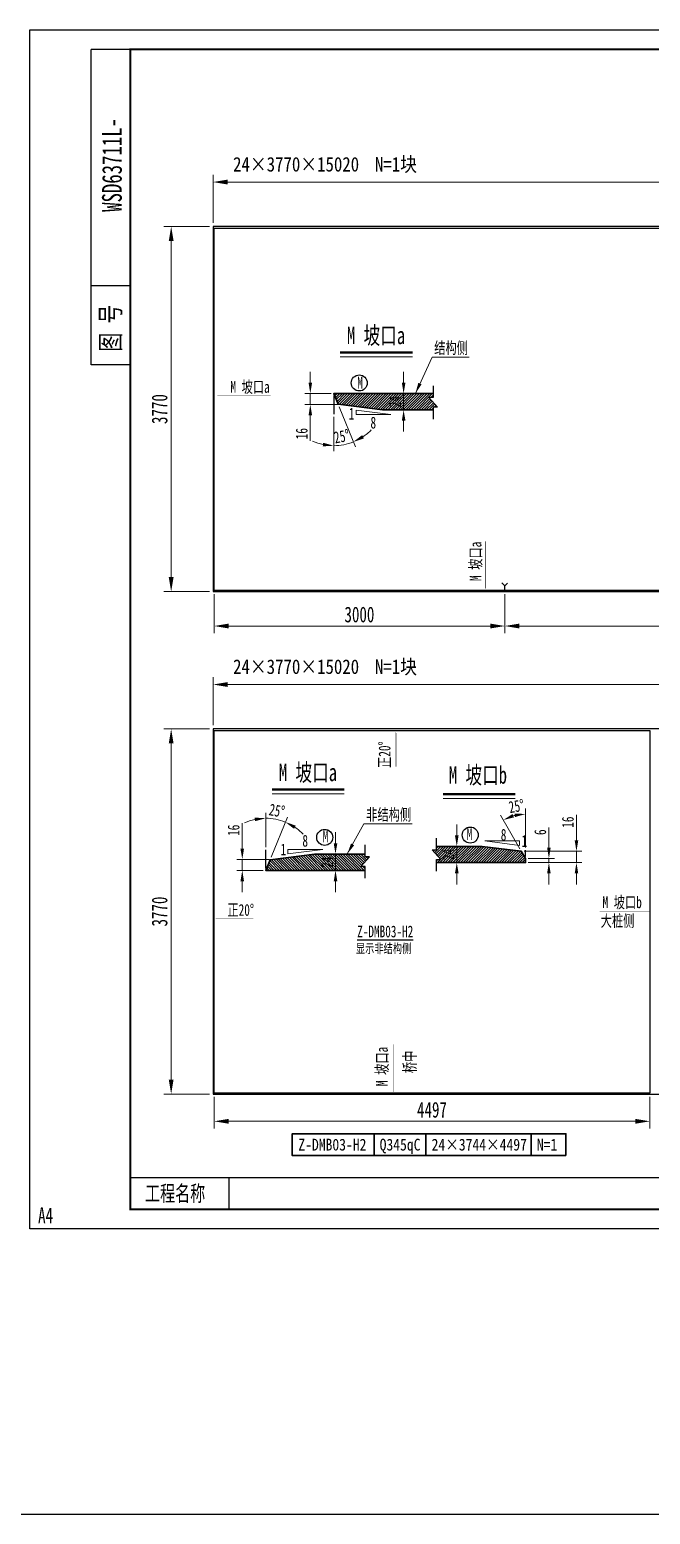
# Model space of a CAD drawing. Extents: x 1629247 to 2251351, y -601856 to -65897.
# Drawn here: x 2104269 to 2110674, y -114574 to -99245 of the extents above; entities that cross this region are included whole.
import ezdxf
from ezdxf.enums import TextEntityAlignment as Align

# ---------------------------------------------------------------- set-up
doc = ezdxf.new("R2010")
doc.units = 0
doc.header["$LTSCALE"] = 2
doc.header["$MEASUREMENT"] = 0
doc.header["$PDMODE"] = 35
doc.header["$PDSIZE"] = 50
doc.linetypes.add('PHANTOM', pattern=[63.5, 31.75, -6.35, 6.35, -6.35, 6.35, -6.35])
doc.layers.get('0').update_dxf_attribs({"linetype": 'CONTINUOUS'})
doc.layers.get('Defpoints').update_dxf_attribs({"linetype": 'CONTINUOUS'})
for name, color, linetype, lineweight in [('1图框轮廓', 7, 'CONTINUOUS', 35), ('文字层', 4, 'CONTINUOUS', 13), ('标注层', 3, 'CONTINUOUS', 13)]:
    doc.layers.add(name, color=color, linetype=linetype, lineweight=lineweight)
doc.layers.add('A3', color=7, linetype='CONTINUOUS')
doc.styles.add('仿宋', font='仿宋_GB2312_1.ttf', dxfattribs={"width": 0.7})
doc.dimstyles.new('标准标注样式-45', dxfattribs={"dimscale": 45, "dimtxt": 2.7, "dimasz": 2.5, "dimexe": 1.25, "dimexo": 0.625, "dimtad": 1, "dimdec": 0, "dimdsep": 46, "dimtxsty": '仿宋', "dimcen": 2.5, "dimclrd": 3, "dimclre": 3, "dimclrt": 4, "dimazin": 0, "dimtfac": 1, "dimtdec": 0, "dimtmove": 0, "dimatfit": 3, "dimfxl": 1.25, "dimlwd": 13, "dimlwe": 13, "dimarcsym": 0})
doc.dimstyles.new('标准标注样式-60', dxfattribs={"dimscale": 60, "dimtxt": 2.7, "dimasz": 2.5, "dimexe": 1.25, "dimexo": 0.625, "dimtad": 1, "dimdec": 0, "dimdsep": 46, "dimtxsty": '仿宋', "dimcen": 2.5, "dimclrd": 3, "dimclre": 3, "dimclrt": 4, "dimazin": 0, "dimtfac": 1, "dimtdec": 0, "dimtmove": 0, "dimatfit": 3, "dimfxl": 1.25, "dimlwd": 13, "dimlwe": 13, "dimarcsym": 0})

# ---------------------------------------------------------------- blocks, each defined once
blk = doc.blocks.new('*D851')
at = {"layer": 'Defpoints', "color": 0}
for p in [(2108644, -107677), (2108677, -107677), (2108652, -107845)]:
    blk.add_point(p, dxfattribs=at)
at = {"layer": '标注层', "color": 3, "linetype": 'ByBlock', "lineweight": 13}
for p, q in [((2108677, -107564), (2108677, -107452)), ((2108677, -107845), (2108677, -107677)), ((2108677, -107957), (2108677, -108070))]:
    blk.add_line(p, q, dxfattribs=at)
at = {"layer": '标注层', "color": 3, "lineweight": 13}
for p, q in [((2108672, -107677), (2108733, -107677)), ((2108680, -107845), (2108733, -107845))]:
    blk.add_line(p, q, dxfattribs=at)
at = {"layer": '标注层', "color": 3}
for points in [[(2108658, -107564), (2108696, -107564), (2108677, -107677)], [(2108658, -107957), (2108696, -107957), (2108677, -107845)]]:
    blk.add_solid(points, dxfattribs=at)
at = {"layer": '标注层', "color": 4, "insert": (2108588, -107761), "char_height": 121.5, "attachment_point": 5, "rotation": 90, "style": '仿宋'}
blk.add_mtext('24', dxfattribs=at)
blk = doc.blocks.new('*D852')
at = {"layer": 'Defpoints', "color": 0}
for p in [(2109387, -107803), (2109387, -107845), (2109628, -107803)]:
    blk.add_point(p, dxfattribs=at)
at = {"layer": '标注层', "color": 3, "linetype": 'ByBlock', "lineweight": 13}
for p, q in [((2109628, -107690), (2109628, -107484)), ((2109628, -107845), (2109628, -107803)), ((2109628, -107957), (2109628, -108070))]:
    blk.add_line(p, q, dxfattribs=at)
at = {"layer": '标注层', "color": 3, "lineweight": 13}
for p, q in [((2109415, -107803), (2109684, -107803)), ((2109415, -107845), (2109684, -107845))]:
    blk.add_line(p, q, dxfattribs=at)
at = {"layer": '标注层', "color": 3}
for points in [[(2109609, -107690), (2109646, -107690), (2109628, -107803)], [(2109609, -107957), (2109646, -107957), (2109628, -107845)]]:
    blk.add_solid(points, dxfattribs=at)
at = {"layer": '标注层', "color": 4, "insert": (2109539, -107531), "char_height": 122, "attachment_point": 5, "rotation": 90, "style": '仿宋'}
blk.add_mtext('6', dxfattribs=at)
blk = doc.blocks.new('*D853')
at = {"layer": 'Defpoints', "color": 0}
for p in [(2109229, -107371), (2109343, -107728), (2109387, -107718), (2109387, -107783), (2109387, -107803)]:
    blk.add_point(p, dxfattribs=at)
at = {"layer": '标注层', "color": 3, "lineweight": 13}
for p, q in [((2109387, -107690), (2109387, -107287)), ((2109329, -107703), (2109128, -107356))]:
    blk.add_line(p, q, dxfattribs=at)
at = {"layer": '标注层', "color": 3, "linetype": 'ByBlock', "lineweight": 13}
blk.add_arc((2109387, -107803), 460, 104.0452, 105.9548, dxfattribs=at)
at = {"layer": '标注层', "color": 3}
for points in [[(2109267, -107378), (2109253, -107343), (2109157, -107405)], [(2109273, -107338), (2109277, -107375), (2109387, -107343)]]:
    blk.add_solid(points, dxfattribs=at)
at = {"layer": '标注层', "color": 4, "insert": (2109293, -107262), "char_height": 121.5, "attachment_point": 5, "rotation": 9.8298, "style": '仿宋'}
blk.add_mtext('25%%D', dxfattribs=at)
blk = doc.blocks.new('*D854')
at = {"layer": 'Defpoints', "color": 0}
for p in [(2107425, -107757), (2107459, -107757), (2107450, -107925)]:
    blk.add_point(p, dxfattribs=at)
at = {"layer": '标注层', "color": 3, "linetype": 'ByBlock', "lineweight": 13}
for p, q in [((2107425, -107645), (2107425, -107532)), ((2107425, -107925), (2107425, -107757)), ((2107425, -108038), (2107425, -108150))]:
    blk.add_line(p, q, dxfattribs=at)
at = {"layer": '标注层', "color": 3, "lineweight": 13}
for p, q in [((2107431, -107757), (2107369, -107757)), ((2107422, -107925), (2107369, -107925))]:
    blk.add_line(p, q, dxfattribs=at)
at = {"layer": '标注层', "color": 3}
for points in [[(2107407, -107645), (2107444, -107645), (2107425, -107757)], [(2107407, -108038), (2107444, -108038), (2107425, -107925)]]:
    blk.add_solid(points, dxfattribs=at)
at = {"layer": '标注层', "color": 4, "insert": (2107337, -107841), "char_height": 121.5, "attachment_point": 5, "rotation": 90, "style": '仿宋'}
blk.add_mtext('24', dxfattribs=at)
blk = doc.blocks.new('*D855')
at = {"layer": 'Defpoints', "color": 0}
for p in [(2106841, -107405), (2106705, -107712), (2106705, -107905), (2106750, -107815), (2106705, -107925)]:
    blk.add_point(p, dxfattribs=at)
at = {"layer": '标注层', "color": 3, "lineweight": 13}
for p, q in [((2106705, -107684), (2106705, -107331)), ((2106760, -107789), (2106928, -107374))]:
    blk.add_line(p, q, dxfattribs=at)
at = {"layer": '标注层', "color": 3, "linetype": 'ByBlock', "lineweight": 13}
for start, end in [(101.9979, 113.9959), (68, 90), (44.0041, 56.0021)]:
    blk.add_arc((2106705, -107925), 538, start, end, dxfattribs=at)
at = {"layer": '标注层', "color": 3}
for points in [[(2106591, -107380), (2106595, -107417), (2106705, -107387)], [(2106997, -107496), (2107015, -107463), (2106907, -107426)]]:
    blk.add_solid(points, dxfattribs=at)
at = {"layer": '标注层', "color": 4, "insert": (2106820, -107309), "char_height": 121.5, "attachment_point": 5, "rotation": 349.4508, "style": '仿宋'}
blk.add_mtext('25%%D', dxfattribs=at)
blk = doc.blocks.new('*D856')
at = {"layer": 'Defpoints', "color": 0}
for p in [(2106770, -107812), (2106463, -107925), (2106705, -107925)]:
    blk.add_point(p, dxfattribs=at)
at = {"layer": '标注层', "color": 3, "linetype": 'ByBlock', "lineweight": 13}
for p, q in [((2106463, -107700), (2106463, -107436)), ((2106463, -107925), (2106463, -107812)), ((2106463, -108038), (2106463, -108150))]:
    blk.add_line(p, q, dxfattribs=at)
at = {"layer": '标注层', "color": 3, "lineweight": 13}
for p, q in [((2106742, -107812), (2106406, -107812)), ((2106677, -107925), (2106406, -107925))]:
    blk.add_line(p, q, dxfattribs=at)
at = {"layer": '标注层', "color": 3}
for points in [[(2106444, -107700), (2106481, -107700), (2106463, -107812)], [(2106444, -108038), (2106481, -108038), (2106463, -107925)]]:
    blk.add_solid(points, dxfattribs=at)
at = {"layer": '标注层', "color": 4, "insert": (2106374, -107511), "char_height": 121.5, "attachment_point": 5, "rotation": 90, "style": '仿宋'}
blk.add_mtext('16', dxfattribs=at)
blk = doc.blocks.new('*D857')
at = {"layer": 'Defpoints', "color": 0}
for p in [(2109343, -107728), (2109912, -107728), (2109387, -107845)]:
    blk.add_point(p, dxfattribs=at)
at = {"layer": '标注层', "color": 3, "linetype": 'ByBlock', "lineweight": 13}
for p, q in [((2109912, -107615), (2109912, -107351)), ((2109912, -107845), (2109912, -107728)), ((2109912, -107957), (2109912, -108070))]:
    blk.add_line(p, q, dxfattribs=at)
at = {"layer": '标注层', "color": 3, "lineweight": 13}
for p, q in [((2109371, -107728), (2109969, -107728)), ((2109415, -107845), (2109969, -107845))]:
    blk.add_line(p, q, dxfattribs=at)
at = {"layer": '标注层', "color": 3}
for points in [[(2109894, -107615), (2109931, -107615), (2109912, -107728)], [(2109894, -107957), (2109931, -107957), (2109912, -107845)]]:
    blk.add_solid(points, dxfattribs=at)
at = {"layer": '标注层', "color": 4, "insert": (2109824, -107427), "char_height": 121.5, "attachment_point": 5, "rotation": 90, "style": '仿宋'}
blk.add_mtext('16', dxfattribs=at)
blk = doc.blocks.new('*D871')
at = {"color": 3, "lineweight": 13, "ltscale": 3}
for p, q in [((2106172, -105074), (2106172, -105477)), ((2109172, -105074), (2109172, -105477))]:
    blk.add_line(p, q, dxfattribs=at)
at = {"color": 3, "linetype": 'ByBlock', "lineweight": 13, "ltscale": 3}
blk.add_line((2106322, -105402), (2109022, -105402), dxfattribs=at)
at = {"color": 3, "ltscale": 3}
for points in [[(2106322, -105377), (2106322, -105427), (2106172, -105402)], [(2109022, -105377), (2109022, -105427), (2109172, -105402)]]:
    blk.add_solid(points, dxfattribs=at)
at = {"layer": 'Defpoints', "color": 0, "ltscale": 3}
for p in [(2106172, -105037), (2109172, -105037), (2109172, -105402)]:
    blk.add_point(p, dxfattribs=at)
at = {"color": 4, "ltscale": 3, "insert": (2107672, -105284), "char_height": 162, "attachment_point": 5, "style": '仿宋'}
blk.add_mtext('3000', dxfattribs=at)
blk = doc.blocks.new('*D939')
at = {"layer": 'Defpoints', "color": 0}
for p in [(2108153, -103002), (2108128, -103170), (2108162, -103170)]:
    blk.add_point(p, dxfattribs=at)
at = {"layer": '标注层', "color": 3, "linetype": 'ByBlock', "lineweight": 13}
for p, q in [((2108128, -102889), (2108128, -102777)), ((2108128, -103002), (2108128, -103170)), ((2108128, -103282), (2108128, -103395))]:
    blk.add_line(p, q, dxfattribs=at)
at = {"layer": '标注层', "color": 3, "lineweight": 13}
for p, q in [((2108125, -103002), (2108072, -103002)), ((2108133, -103170), (2108072, -103170))]:
    blk.add_line(p, q, dxfattribs=at)
at = {"layer": '标注层', "color": 3}
for points in [[(2108110, -102889), (2108147, -102889), (2108128, -103002)], [(2108110, -103282), (2108147, -103282), (2108128, -103170)]]:
    blk.add_solid(points, dxfattribs=at)
at = {"layer": '标注层', "color": 4, "insert": (2108039, -103086), "char_height": 121.5, "attachment_point": 5, "rotation": 90, "style": '仿宋'}
blk.add_mtext('24', dxfattribs=at)
blk = doc.blocks.new('*D872')
at = {"layer": 'Defpoints', "color": 0}
for p in [(2107408, -103002), (2107408, -103022), (2107453, -103112), (2107408, -103215), (2107544, -103522)]:
    blk.add_point(p, dxfattribs=at)
at = {"layer": '标注层', "color": 3, "lineweight": 13}
for p, q in [((2107463, -103138), (2107631, -103553)), ((2107408, -103243), (2107408, -103596))]:
    blk.add_line(p, q, dxfattribs=at)
at = {"layer": '标注层', "color": 3, "linetype": 'ByBlock', "lineweight": 13}
for start, end in [(303.9979, 315.9959), (246.0041, 258.0021), (270, 292)]:
    blk.add_arc((2107408, -103002), 538, start, end, dxfattribs=at)
at = {"layer": '标注层', "color": 3}
for points in [[(2107718, -103465), (2107700, -103431), (2107609, -103501)], [(2107298, -103510), (2107294, -103547), (2107408, -103540)]]:
    blk.add_solid(points, dxfattribs=at)
at = {"layer": '标注层', "color": 4, "insert": (2107490, -103444), "char_height": 121.5, "attachment_point": 5, "rotation": 10.5492, "style": '仿宋'}
blk.add_mtext('25%%D', dxfattribs=at)
blk = doc.blocks.new('*D873')
at = {"layer": 'Defpoints', "color": 0}
for p in [(2107165, -103002), (2107408, -103002), (2107473, -103115)]:
    blk.add_point(p, dxfattribs=at)
at = {"layer": '标注层', "color": 3, "linetype": 'ByBlock', "lineweight": 13}
for p, q in [((2107165, -102889), (2107165, -102777)), ((2107165, -103002), (2107165, -103115)), ((2107165, -103227), (2107165, -103491))]:
    blk.add_line(p, q, dxfattribs=at)
at = {"layer": '标注层', "color": 3, "lineweight": 13}
for p, q in [((2107380, -103002), (2107109, -103002)), ((2107445, -103115), (2107109, -103115))]:
    blk.add_line(p, q, dxfattribs=at)
at = {"layer": '标注层', "color": 3}
for points in [[(2107147, -102889), (2107184, -102889), (2107165, -103002)], [(2107147, -103227), (2107184, -103227), (2107165, -103115)]]:
    blk.add_solid(points, dxfattribs=at)
at = {"layer": '标注层', "color": 4, "insert": (2107077, -103416), "char_height": 121.5, "attachment_point": 5, "rotation": 90, "style": '仿宋'}
blk.add_mtext('16', dxfattribs=at)
blk = doc.blocks.new('*D874')
at = {"color": 3, "lineweight": 13, "ltscale": 3}
for p, q in [((2109172, -105074), (2109172, -105477)), ((2121166, -105074), (2121166, -105477))]:
    blk.add_line(p, q, dxfattribs=at)
at = {"color": 3, "linetype": 'ByBlock', "lineweight": 13, "ltscale": 3}
blk.add_line((2121016, -105402), (2109322, -105402), dxfattribs=at)
at = {"color": 3, "ltscale": 3}
for points in [[(2109322, -105377), (2109322, -105427), (2109172, -105402)], [(2121016, -105377), (2121016, -105427), (2121166, -105402)]]:
    blk.add_solid(points, dxfattribs=at)
at = {"layer": 'Defpoints', "color": 0, "ltscale": 3}
for p in [(2109172, -105037), (2121166, -105037), (2109172, -105402)]:
    blk.add_point(p, dxfattribs=at)
at = {"color": 4, "ltscale": 3, "insert": (2115169, -105284), "char_height": 162, "attachment_point": 5, "style": '仿宋'}
blk.add_mtext('11994', dxfattribs=at)
blk = doc.blocks.new('tukuangA4-')
at = {"layer": 'A3'}
for p, q in [((537, 7565), (537, 10327)), ((882, 10327), (537, 10327)), ((12951, 10051), (12951, 10327)), ((13814, 10051), (13814, 10327)), ((882, 8256), (537, 8256)), ((882, 7565), (537, 7565)), ((1745, 173), (1745, 449)), ((10266, 173), (10266, 449)), ((10957, 173), (10957, 449)), ((11811, 173), (11811, 449)), ((12502, 173), (12502, 449)), ((13280, 173), (13280, 449)), ((13971, 173), (13971, 449))]:
    blk.add_line(p, q, dxfattribs=at)
blk.add_lwpolyline([(14850, 10500), (14850, 0), (0, 0), (0, 10500)], close=True, dxfattribs=at)
for points, const_width in [([(882, 10327), (14677, 10327), (14677, 173), (882, 173), (882, 10327)], 17.3), ([(8927, 10051), (8927, 10327)], 13.8), ([(8927, 10051), (14677, 10051)], 13.8), ([(882, 449), (14677, 449)], 13.8)]:
    blk.add_lwpolyline(points, dxfattribs=dict(at, const_width=const_width))
at = {"layer": 'A3', "color": 7, "linetype": 'Continuous', "style": '仿宋', "width": 0.7}
for s, p in [('共    页', (13106, 10120)), ('第     页', (13977, 10120)), ('工程名称', (1009, 242)), ('花都至东莞高速公路第SG12合同段（钢箱梁制作及安装工程）', (5798, 255)), ('设 绘', (10401, 242)), ('校 对', (11946, 242)), ('比  例', (13415, 242))]:
    blk.add_text(s, height=138.1, dxfattribs=at).set_placement(p)
blk.add_text('WSD63711L-', height=172.6, rotation=90, dxfattribs=at).set_placement((806, 9316), align=Align.CENTER)
blk.add_text('图 号', height=172.6, rotation=90, dxfattribs=at).set_placement((793, 7681))
blk.add_text('A4', height=138.1, dxfattribs=at).set_placement((139, 50), align=Align.CENTER)
blk = doc.blocks.new('*D776')
at = {"color": 3, "lineweight": 13, "ltscale": 3}
for p, q in [((2106162, -106427), (2106162, -105931)), ((2121182, -106427), (2121182, -105931))]:
    blk.add_line(p, q, dxfattribs=at)
at = {"color": 3, "linetype": 'ByBlock', "lineweight": 13, "ltscale": 3}
blk.add_line((2121032, -106006), (2106312, -106006), dxfattribs=at)
at = {"color": 3, "ltscale": 3}
for points in [[(2106312, -105981), (2106312, -106031), (2106162, -106006)], [(2121032, -105981), (2121032, -106031), (2121182, -106006)]]:
    blk.add_solid(points, dxfattribs=at)
at = {"layer": 'Defpoints', "color": 0, "ltscale": 3}
for p in [(2106162, -106006), (2106162, -106465), (2121182, -106465)]:
    blk.add_point(p, dxfattribs=at)
at = {"color": 4, "ltscale": 3, "insert": (2113672, -105887), "char_height": 162, "attachment_point": 5, "style": '仿宋'}
blk.add_mtext('15020', dxfattribs=at)
blk = doc.blocks.new('*D777')
at = {"color": 3, "lineweight": 13, "ltscale": 3}
for p, q in [((2106125, -106465), (2105654, -106465)), ((2106125, -110235), (2105654, -110235))]:
    blk.add_line(p, q, dxfattribs=at)
at = {"color": 3, "linetype": 'ByBlock', "lineweight": 13, "ltscale": 3}
blk.add_line((2105729, -106615), (2105729, -110085), dxfattribs=at)
at = {"color": 3, "ltscale": 3}
for points in [[(2105704, -106615), (2105754, -106615), (2105729, -106465)], [(2105704, -110085), (2105754, -110085), (2105729, -110235)]]:
    blk.add_solid(points, dxfattribs=at)
at = {"layer": 'Defpoints', "color": 0, "ltscale": 3}
for p in [(2106162, -106465), (2105729, -110235), (2106162, -110235)]:
    blk.add_point(p, dxfattribs=at)
at = {"color": 4, "ltscale": 3, "insert": (2105610, -108350), "char_height": 162, "attachment_point": 5, "rotation": 90, "style": '仿宋'}
blk.add_mtext('3770', dxfattribs=at)
blk = doc.blocks.new('*D778')
at = {"color": 3, "lineweight": 13, "ltscale": 3}
for p, q in [((2106162, -101239), (2106162, -100743)), ((2121182, -101239), (2121182, -100743))]:
    blk.add_line(p, q, dxfattribs=at)
at = {"color": 3, "linetype": 'ByBlock', "lineweight": 13, "ltscale": 3}
blk.add_line((2121032, -100818), (2106312, -100818), dxfattribs=at)
at = {"color": 3, "ltscale": 3}
for points in [[(2106312, -100793), (2106312, -100843), (2106162, -100818)], [(2121032, -100793), (2121032, -100843), (2121182, -100818)]]:
    blk.add_solid(points, dxfattribs=at)
at = {"layer": 'Defpoints', "color": 0, "ltscale": 3}
for p in [(2106162, -100818), (2106162, -101277), (2121182, -101277)]:
    blk.add_point(p, dxfattribs=at)
at = {"color": 4, "ltscale": 3, "insert": (2113672, -100700), "char_height": 162, "attachment_point": 5, "style": '仿宋'}
blk.add_mtext('15020', dxfattribs=at)
blk = doc.blocks.new('*D779')
at = {"color": 3, "lineweight": 13, "ltscale": 3}
for p, q in [((2106125, -101277), (2105654, -101277)), ((2106125, -105047), (2105654, -105047))]:
    blk.add_line(p, q, dxfattribs=at)
at = {"color": 3, "linetype": 'ByBlock', "lineweight": 13, "ltscale": 3}
blk.add_line((2105729, -101427), (2105729, -104897), dxfattribs=at)
at = {"color": 3, "ltscale": 3}
for points in [[(2105704, -101427), (2105754, -101427), (2105729, -101277)], [(2105704, -104897), (2105754, -104897), (2105729, -105047)]]:
    blk.add_solid(points, dxfattribs=at)
at = {"layer": 'Defpoints', "color": 0, "ltscale": 3}
for p in [(2106162, -101277), (2105729, -105047), (2106162, -105047)]:
    blk.add_point(p, dxfattribs=at)
at = {"color": 4, "ltscale": 3, "insert": (2105610, -103162), "char_height": 162, "attachment_point": 5, "rotation": 90, "style": '仿宋'}
blk.add_mtext('3770', dxfattribs=at)
blk = doc.blocks.new('*D799')
at = {"color": 3, "lineweight": 13, "ltscale": 3}
for p, q in [((2106172, -110262), (2106172, -110591)), ((2110669, -110262), (2110669, -110591))]:
    blk.add_line(p, q, dxfattribs=at)
at = {"color": 3, "linetype": 'ByBlock', "lineweight": 13, "ltscale": 3}
blk.add_line((2110519, -110516), (2106322, -110516), dxfattribs=at)
at = {"color": 3, "ltscale": 3}
for points in [[(2106322, -110491), (2106322, -110541), (2106172, -110516)], [(2110519, -110491), (2110519, -110541), (2110669, -110516)]]:
    blk.add_solid(points, dxfattribs=at)
at = {"layer": 'Defpoints', "color": 0, "ltscale": 3}
for p in [(2106172, -110225), (2110669, -110225), (2106172, -110516)]:
    blk.add_point(p, dxfattribs=at)
at = {"color": 4, "ltscale": 3, "insert": (2108421, -110398), "char_height": 162, "attachment_point": 5, "style": '仿宋'}
blk.add_mtext('4497', dxfattribs=at)

msp = doc.modelspace()

# ---------------------------------------------------------------- hatches: boundary and pattern name
at = {"layer": '标注层', "linetype": 'PHANTOM'}
h = msp.add_hatch(dxfattribs=at)
h.set_pattern_fill('ANSI31', color=8, scale=150, style=0)
h.set_pattern_definition([(45, (2107407.864, -103169.757), (-13.25825, 13.25825), [])])
h.paths.add_polyline_path([(2108433.8, -103169.8), (2108433.8, -103143.4), (2108477.5, -103143.4), (2108390, -103043.4), (2108433.8, -103043.4), (2108433.8, -103001.8), (2107407.9, -103001.8), (2107452.5, -103112.3), (2107911.9, -103169.8)])
h.paths.add_polyline_path([(2107948.3, -103165.1), (2107948.3, -103006.4), (2108130.6, -103006.4), (2108130.6, -103165.1)], flags=24)
h = msp.add_hatch(dxfattribs=at)
h.set_pattern_fill('ANSI31', color=8, scale=150, style=0)
h.set_pattern_definition([(315, (2106705, -107757.28), (-13.25825, -13.25825), [])])
h.paths.add_polyline_path([(2107209, -107757.3), (2106749.7, -107814.7), (2106705, -107925.3), (2107730.9, -107925.3), (2107730.9, -107883.6), (2107687.2, -107883.6), (2107774.7, -107783.6), (2107730.9, -107783.6), (2107730.9, -107757.3)])
h.paths.add_polyline_path([(2107245.5, -107920.6), (2107245.5, -107761.9), (2107427.7, -107761.9), (2107427.7, -107920.6)], flags=24)
h = msp.add_hatch(dxfattribs=at)
h.set_pattern_fill('ANSI31', color=8, scale=150, style=0)
h.set_pattern_definition([(45, (2108423.87, -107844.983), (-13.25825, 13.25825), [])])
h.paths.add_polyline_path([(2109386.6, -107845), (2109386.6, -107803), (2109343, -107727.5), (2108938.6, -107677), (2108467.6, -107677), (2108467.6, -107712.2), (2108423.9, -107712.2), (2108511.4, -107812.2), (2108467.6, -107812.2), (2108467.6, -107845)])
h.paths.add_polyline_path([(2108497, -107840.3), (2108497, -107681.6), (2108679.3, -107681.6), (2108679.3, -107840.3)], flags=24)

# ---------------------------------------------------------------- linework, layer by layer
at = {"color": 7, "ltscale": 3}
for p, q in [((2107407.9, -103021.8), (2107407.9, -103215.3)), ((2106705, -107905.2), (2106705, -107711.7)), ((2109386.6, -107782.9), (2109386.6, -107717.8))]:
    msp.add_line(p, q, dxfattribs=at)
at = {"color": 6, "ltscale": 3}
for p, q in [((2109172.4, -104987.8), (2109141.1, -104956.5)), ((2109201.5, -104958.7), (2109172.4, -104987.8)), ((2109172.4, -105036.9), (2109172.4, -104987.8))]:
    msp.add_line(p, q, dxfattribs=at)
at = {"color": 8, "ltscale": 3}
msp.add_line((2065547.6, -114573.8), (2251350.7, -114573.8), dxfattribs=at)
for points in [[(2106162.4, -105046.9), (2121182.4, -105046.9), (2121182.4, -101276.9), (2106162.4, -101276.9)], [(2106162.4, -110234.6), (2121182.4, -110234.6), (2121182.4, -106464.6), (2106162.4, -106464.6)]]:
    msp.add_lwpolyline(points, close=True, dxfattribs=at)
at = {"color": 1}
for points in [[(2121166.4, -105036.9), (2106172.4, -105036.9), (2106172.4, -101292.9), (2121166.4, -101292.9)], [(2110669.4, -110224.6), (2106172.4, -110224.6), (2106172.4, -106480.6), (2110669.4, -106480.6)]]:
    msp.add_lwpolyline(points, close=True, dxfattribs=at)
at = {"color": 7}
for points in [[(2108433.8, -102922.2), (2108433.8, -103043.4), (2108390, -103043.4), (2108477.5, -103143.4), (2108433.8, -103143.4), (2108433.8, -103264.6)], [(2108467.6, -107933.4), (2108467.6, -107812.2), (2108511.4, -107812.2), (2108423.9, -107712.2), (2108467.6, -107712.2), (2108467.6, -107591)], [(2107730.9, -108004.8), (2107730.9, -107883.6), (2107687.2, -107883.6), (2107774.7, -107783.6), (2107730.9, -107783.6), (2107730.9, -107662.4)]]:
    msp.add_lwpolyline(points, dxfattribs=at)
at = {"color": 3, "ltscale": 3}
for centre in [(2107670.6, -102892.6), (2107313.5, -107584), (2108816.3, -107560.2)]:
    msp.add_circle(centre, 82.7, dxfattribs=at)
at = {"layer": '1图框轮廓', "color": 30, "ltscale": 3}
for p, q in [((2107824.4, -110644.3), (2107824.4, -110869.3)), ((2108358.9, -110869.3), (2108358.9, -110644.3)), ((2109443.3, -110644.3), (2109443.3, -110869.3))]:
    msp.add_line(p, q, dxfattribs=at)
at = {"layer": '1图框轮廓', "color": 207}
for points in [[(2108433.8, -103169.8), (2107911.9, -103169.8), (2107452.5, -103112.3), (2107407.9, -103001.8), (2108433.8, -103001.8)], [(2107730.9, -107757.3), (2107209, -107757.3), (2106749.7, -107814.7), (2106705, -107925.3), (2107730.9, -107925.3)], [(2108467.6, -107677), (2108938.6, -107677), (2109343, -107727.5), (2109386.6, -107803), (2109386.6, -107845), (2108467.6, -107845)]]:
    msp.add_lwpolyline(points, dxfattribs=at)
at = {"layer": '1图框轮廓', "color": 30, "ltscale": 3}
msp.add_lwpolyline([(2109803.3, -110869.3), (2106978.7, -110869.3), (2106978.7, -110644.3), (2109803.3, -110644.3)], close=True, dxfattribs=at)
at = {"layer": '文字层', "lineweight": 50}
for p, q in [((2108218.2, -102577.9), (2107475, -102577.9)), ((2107515.3, -107090.2), (2106772.1, -107090.2)), ((2109280.1, -107137.3), (2108536.9, -107137.3))]:
    msp.add_line(p, q, dxfattribs=at)
at = {"layer": '文字层', "lineweight": 20}
for p, q in [((2108218.2, -102622.9), (2107475, -102622.9)), ((2107515.3, -107135.2), (2106772.1, -107135.2)), ((2109280.1, -107182.3), (2108536.9, -107182.3))]:
    msp.add_line(p, q, dxfattribs=at)
at = {"layer": '标注层', "color": 42}
for points in [[(2106202.3, -103018.7, 0, 25, 0), (2106277.1, -103018.7, 5, 5, 0), (2106756.4, -103018.7, 5, 5, 0)], [(2108049.1, -106493.5, 0, 25, 0), (2108049.1, -106568.3, 5, 5, 0), (2108049.1, -106852.9, 5, 5, 0)], [(2110669.4, -108352.6, 0, 25, 0), (2110594.6, -108352.6, 5, 5, 0), (2110151.3, -108352.6, 5, 5, 0)], [(2106182.8, -108419.3, 0, 25, 0), (2106257.6, -108419.3, 5, 5, 0), (2106578.5, -108419.3, 5, 5, 0)]]:
    msp.add_lwpolyline(points, format="xyseb", dxfattribs=at)
at = {"layer": '标注层', "color": 7}
for points in [[(2107637.7, -103173.1), (2107996.1, -103217.9), (2107996.1, -103217.9), (2107637.7, -103217.9)], [(2106934.8, -107754), (2107293.2, -107709.2), (2107293.2, -107709.2), (2106934.8, -107709.2)], [(2109325.9, -107666.5), (2108967.5, -107621.7), (2108967.5, -107621.7), (2109325.9, -107621.7)]]:
    msp.add_lwpolyline(points, close=True, dxfattribs=at)
at = {"layer": '标注层', "color": 182}
for points in [[(2108974.4, -105024.1, 0, 25, 0), (2108974.4, -104949.3, 5, 5, 0), (2108974.4, -104528.3, 5, 5, 0)], [(2108027.1, -110215.4, 0, 25, 0), (2108027.1, -110140.6, 5, 5, 0), (2108027.1, -109719.6, 5, 5, 0)]]:
    msp.add_lwpolyline(points, format="xyseb", dxfattribs=at)

# ---------------------------------------------------------------- block references
at = {"color": 8, "xscale": 1.179310344828991, "yscale": 1.179310344828991, "zscale": 1.179310344827586}
msp.add_blockref('tukuangA4-', (2104268.7, -111627.5), dxfattribs=at)

# ---------------------------------------------------------------- texts
at = {"color": 7, "style": '仿宋', "width": 0.85}
for s, p in [('N=1块', (2107832.2, -100709.1)), ('24×3770×15020', (2106367.9, -100709.1)), ('24×3770×15020', (2106367.9, -105896.8)), ('N=1块', (2107832.2, -105896.8))]:
    msp.add_text(s, height=150, dxfattribs=at).set_placement(p)
at = {"color": 6, "linetype": 'PHANTOM', "ltscale": 10, "style": '仿宋', "width": 0.7}
msp.add_text('%%UZ-DMB03-H2', height=121.5, dxfattribs=at).set_placement((2107649.1, -108616.6))
at = {"color": 152, "linetype": 'PHANTOM', "ltscale": 10, "style": '仿宋', "width": 0.7}
msp.add_text('显示非结构侧', height=97.2, dxfattribs=at).set_placement((2107635.8, -108779.7))
at = {"color": 7, "style": '仿宋', "width": 0.85}
for s, p in [('Z-DMB03-H2', (2107393, -110756.8)), ('Q345qC', (2108091.6, -110756.8)), ('24×3744×4497', (2108909, -110756.8)), ('N=1 ', (2109644.4, -110756.8))]:
    msp.add_text(s, height=121.5, dxfattribs=at).set_placement(p, align=Align.MIDDLE_CENTER)
at = {"layer": '文字层', "color": 1, "style": '仿宋', "width": 0.7}
for s, p in [('M 坡口a', (2107543.3, -102490.9)), ('M 坡口a', (2106840.4, -107003.2)), ('M 坡口b', (2108594.9, -107030.1))]:
    msp.add_text(s, height=180, dxfattribs=at).set_placement(p)
at = {"layer": '标注层', "color": 4, "style": '仿宋', "width": 0.7}
for s, p in [('结构侧', (2108444.3, -102590.3)), ('1', (2107562, -103270.4)), ('8', (2107786.4, -103362.5)), ('非结构侧', (2107741.5, -107409.3)), ('8', (2107083.5, -107680.1)), ('8', (2109131.2, -107618.1)), ('1', (2109344.6, -107682.2)), ('1', (2106859.1, -107769.6))]:
    msp.add_text(s, height=121.5, dxfattribs=at).set_placement(p)
at = {"layer": '标注层', "color": 42, "style": '仿宋', "width": 0.7}
for s, p in [('M 坡口a', (2106340.5, -102993.5)), ('M 坡口b', (2110181.2, -108314.9)), ('正20%%D', (2106309.5, -108394.1)), ('大桩侧', (2110162.4, -108506.2))]:
    msp.add_text(s, height=121.5, dxfattribs=at).set_placement(p)
at = {"layer": '标注层', "color": 2, "style": '仿宋', "width": 0.7}
for p in [(2107650.1, -102950), (2107293, -107636.9), (2108779.4, -107613.1)]:
    msp.add_text('M', height=121.5, dxfattribs=at).set_placement(p)
at = {"layer": '标注层', "color": 182, "style": '仿宋', "width": 0.7}
for p in [(2108931, -104937.3), (2107964.8, -110152.6)]:
    msp.add_text('M 坡口a', height=121.5, rotation=90, dxfattribs=at).set_placement(p)
at = {"layer": '标注层', "color": 42, "style": '仿宋', "width": 0.7}
for s, p in [('正20%%D', (2107991.9, -106867.3)), ('桥中', (2108252.1, -110018.1))]:
    msp.add_text(s, height=121.5, rotation=90, dxfattribs=at).set_placement(p)

# ---------------------------------------------------------------- dimensions: what is measured, and where the dimension line sits
at = {"color": 8, "ltscale": 3}
for base, p1, p2, picture, middle in [((2106162.4, -100818.2), (2121182.4, -101276.9), (2106162.4, -101276.9), '*D778', (2113672.4, -100699.7)), ((2109172.4, -105402.4), (2106172.4, -105036.9), (2109172.4, -105036.9), '*D871', (2107672.4, -105283.9)), ((2106162.4, -106006), (2121182.4, -106464.6), (2106162.4, -106464.6), '*D776', (2113672.4, -105887.5)), ((2106172.4, -110516), (2110669.4, -110224.6), (2106172.4, -110224.6), '*D799', (2108420.9, -110397.5))]:
    dim = msp.add_linear_dim(base=base, p1=p1, p2=p2, dimstyle='标准标注样式-60', dxfattribs=at)
    dim.commit()
    dim.dimension.update_dxf_attribs({"geometry": picture, "text_midpoint": middle})
for base, p1, p2, angle, picture, middle in [((2105729, -105046.9), (2106162.4, -101276.9), (2106162.4, -105046.9), 90, '*D779', (2105610.5, -103161.9)), ((2109172.4, -105402.4), (2121166.4, -105036.9), (2109172.4, -105036.9), 180, '*D874', (2115169.4, -105283.9)), ((2105729, -110234.6), (2106162.4, -106464.6), (2106162.4, -110234.6), 90, '*D777', (2105610.5, -108349.6))]:
    dim = msp.add_linear_dim(base=base, p1=p1, p2=p2, angle=angle, dimstyle='标准标注样式-60', dxfattribs=at)
    dim.commit()
    dim.dimension.update_dxf_attribs({"geometry": picture, "text_midpoint": middle})
at = {"layer": '标注层', "color": 7}
for base, p1, p2, angle, picture, middle in [((2107165.5, -103001.8), (2107473.2, -103114.9), (2107407.9, -103001.8), 90, '*D873', (2107165.5, -103415.6)), ((2106462.6, -107925.3), (2106770.3, -107812.1), (2106705, -107925.3), 270, '*D856', (2106462.6, -107511.4))]:
    dim = msp.add_linear_dim(base=base, p1=p1, p2=p2, angle=angle, dimstyle='标准标注样式-45', override={"dimlfac": 0.142857}, dxfattribs=at)
    dim.commit()
    dim.dimension.update_dxf_attribs({"geometry": picture, "text_midpoint": middle, "dimtype": 160})
for base, p1, p2, angle, picture, middle in [((2108128.3, -103169.8), (2108153.3, -103001.8), (2108161.6, -103169.8), 270, '*D939', (2108039.5, -103085.8)), ((2108677, -107677), (2108652.1, -107845), (2108643.8, -107677), 90, '*D851', (2108588.1, -107761)), ((2107425.5, -107757.3), (2107450.4, -107925.3), (2107458.7, -107757.3), 90, '*D854', (2107336.6, -107841.3)), ((2109627.5, -107803), (2109386.6, -107845), (2109386.6, -107803), 90, '*D852', (2109538.7, -107530.8))]:
    dim = msp.add_linear_dim(base=base, p1=p1, p2=p2, angle=angle, dimstyle='标准标注样式-45', override={"dimlfac": 0.142857}, dxfattribs=at)
    dim.commit()
    dim.dimension.update_dxf_attribs({"geometry": picture, "text_midpoint": middle})
for base, line1, line2, picture, middle in [((2107544.1, -103522.4), ((2107452.5, -103112.3), (2107407.9, -103001.8)), ((2107407.9, -103021.8), (2107407.9, -103215.3)), '*D872', (2107506.4, -103530.9)), ((2106841.3, -107404.6), ((2106749.7, -107814.7), (2106705, -107925.3)), ((2106705, -107905.2), (2106705, -107711.7)), '*D855', (2106803.5, -107396.2)), ((2109229.2, -107370.6), ((2109343, -107727.5), (2109386.6, -107803)), ((2109386.6, -107782.9), (2109386.6, -107717.8)), '*D853', (2109308, -107349.7))]:
    dim = msp.add_angular_dim_2l(base=base, line1=line1, line2=line2, text='25%%D', dimstyle='标准标注样式-45', override={"dimlfac": 0.142857, "dimadec": 0}, dxfattribs=at)
    dim.commit()
    dim.dimension.update_dxf_attribs({"geometry": picture, "text_midpoint": middle, "dimtype": 162})
dim = msp.add_linear_dim(base=(2109912.5, -107727.5), p1=(2109386.6, -107845), p2=(2109343, -107727.5), angle=90, text='16', dimstyle='标准标注样式-45', override={"dimlfac": 0.142857}, dxfattribs=at)
dim.commit()
dim.dimension.update_dxf_attribs({"geometry": '*D857', "text_midpoint": (2109823.6, -107426.8)})

# ---------------------------------------------------------------- leaders
at = {"color": 7, "ltscale": 3}
for points in [[(2108249.9, -103001.8), (2108421.5, -102627), (2108804.7, -102627)], [(2107547.1, -107755), (2107718.6, -107445.9), (2108217.6, -107445.9)]]:
    msp.add_leader(points, dimstyle='标准标注样式-45', override={"dimgap": 0.625, "dimtad": 0}, dxfattribs=at)

doc.saveas('drawing.dxf')
